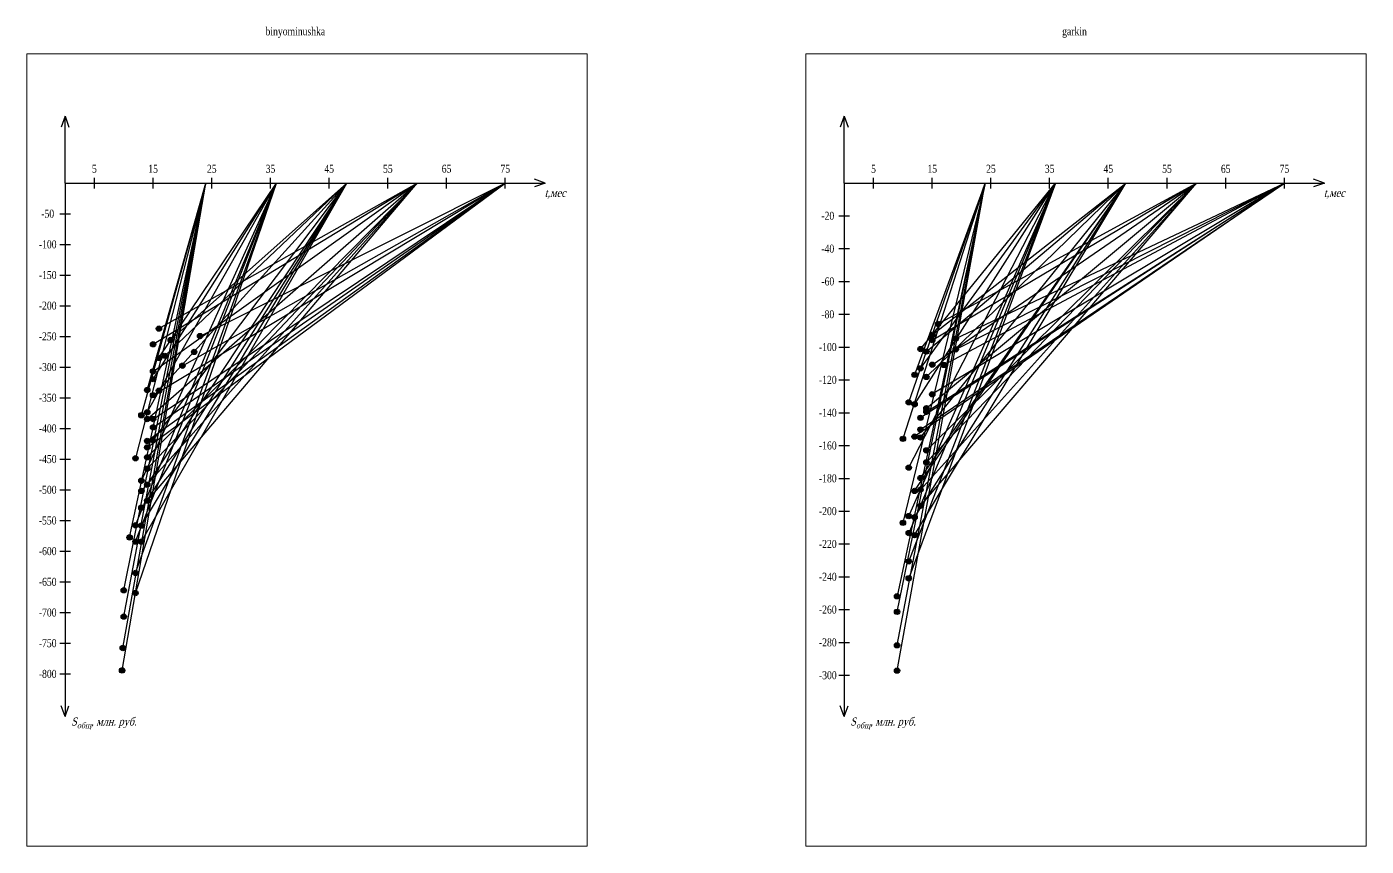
# Model space of a CAD drawing. Header units: millimetres. Extents: x -180 to 58926, y -10791 to 13515.
# Drawn here: x 53905 to 58926, y 3384 to 6455 of the extents above; entities that cross this region are included whole.
import ezdxf

# ---------------------------------------------------------------- set-up
doc = ezdxf.new("R2010")
doc.units = ezdxf.units.MM
for name, color, linetype, lineweight in [('basic', 95, 'Continuous', 30), ('text', 13, 'Continuous', 20), ('thin', 153, 'Continuous', 18)]:
    doc.layers.add(name, color=color, linetype=linetype, lineweight=lineweight)
doc.styles.add('GOST-2.304_Type-B_shrink', font='', dxfattribs={"width": 0.8})
doc.styles.add('Structures', font='isocpeur.ttf', dxfattribs={"width": 0.85, "oblique": 15})
doc.styles.get('GOST-2.304_Type-B_shrink').set_extended_font_data('GOST Common')

msp = doc.modelspace()

# ---------------------------------------------------------------- hatches: boundary and pattern name
at = {"layer": 'basic'}
h = msp.add_hatch(color=256, dxfattribs=at)
h.dxf.hatch_style = 1
h.paths.add_polyline_path([(54390.839, 5323.702, 1), (54410.839, 5323.702, 1)])
h = msp.add_hatch(color=256, dxfattribs=at)
h.dxf.hatch_style = 1
h.paths.add_polyline_path([(57311.168, 5341.447, 1), (57331.168, 5341.447, 1)])
h = msp.add_hatch(color=256, dxfattribs=at)
h.dxf.hatch_style = 1
h.paths.add_polyline_path([(54368.839, 5265.052, 1), (54388.839, 5265.052, 1)])
h = msp.add_hatch(color=256, dxfattribs=at)
h.dxf.hatch_style = 1
h.paths.add_polyline_path([(54434.839, 5281.447, 1), (54454.839, 5281.447, 1)])
h = msp.add_hatch(color=256, dxfattribs=at)
h.dxf.hatch_style = 1
h.paths.add_polyline_path([(54544.839, 5296.024, 1), (54564.839, 5296.024, 1)])
h = msp.add_hatch(color=256, dxfattribs=at)
h.dxf.hatch_style = 1
h.paths.add_polyline_path([(57289.168, 5300.339, 1), (57309.168, 5300.339, 1)])
h = msp.add_hatch(color=256, dxfattribs=at)
h.dxf.hatch_style = 1
h.paths.add_polyline_path([(57289.168, 5280.751, 1), (57309.168, 5280.751, 1)])
h = msp.add_hatch(color=256, dxfattribs=at)
h.dxf.hatch_style = 1
h.paths.add_polyline_path([(57377.168, 5286.339, 1), (57397.168, 5286.339, 1)])
h = msp.add_hatch(color=256, dxfattribs=at)
h.dxf.hatch_style = 1
h.paths.add_polyline_path([(54390.839, 5213.805, 1), (54410.839, 5213.805, 1)])
h = msp.add_hatch(color=256, dxfattribs=at)
h.dxf.hatch_style = 1
h.paths.add_polyline_path([(54412.839, 5221.696, 1), (54432.839, 5221.696, 1)])
h = msp.add_hatch(color=256, dxfattribs=at)
h.dxf.hatch_style = 1
h.paths.add_polyline_path([(54522.839, 5236.267, 1), (54542.839, 5236.267, 1)])
h = msp.add_hatch(color=256, dxfattribs=at)
h.dxf.hatch_style = 1
h.paths.add_polyline_path([(57245.168, 5247.303, 1), (57265.168, 5247.303, 1)])
h = msp.add_hatch(color=256, dxfattribs=at)
h.dxf.hatch_style = 1
h.paths.add_polyline_path([(57267.168, 5237.842, 1), (57287.168, 5237.842, 1)])
h = msp.add_hatch(color=256, dxfattribs=at)
h.dxf.hatch_style = 1
h.paths.add_polyline_path([(57377.168, 5246.092, 1), (57397.168, 5246.092, 1)])
h = msp.add_hatch(color=256, dxfattribs=at)
h.dxf.hatch_style = 1
h.paths.add_polyline_path([(54368.839, 5163.244, 1), (54388.839, 5163.244, 1)])
h = msp.add_hatch(color=256, dxfattribs=at)
h.dxf.hatch_style = 1
h.paths.add_polyline_path([(54478.839, 5184.731, 1), (54498.839, 5184.731, 1)])
h = msp.add_hatch(color=256, dxfattribs=at)
h.dxf.hatch_style = 1
h.paths.add_polyline_path([(57245.168, 5174.565, 1), (57265.168, 5174.565, 1)])
h = msp.add_hatch(color=256, dxfattribs=at)
h.dxf.hatch_style = 1
h.paths.add_polyline_path([(57289.168, 5188.511, 1), (57309.168, 5188.511, 1)])
h = msp.add_hatch(color=256, dxfattribs=at)
h.dxf.hatch_style = 1
h.paths.add_polyline_path([(57333.168, 5187.644, 1), (57353.168, 5187.644, 1)])
h = msp.add_hatch(color=256, dxfattribs=at)
h.dxf.hatch_style = 1
h.paths.add_polyline_path([(54368.839, 5134.24, 1), (54388.839, 5134.24, 1)])
h = msp.add_hatch(color=256, dxfattribs=at)
h.dxf.hatch_style = 1
h.paths.add_polyline_path([(57223.168, 5150.582, 1), (57243.168, 5150.582, 1)])
h = msp.add_hatch(color=256, dxfattribs=at)
h.dxf.hatch_style = 1
h.paths.add_polyline_path([(57267.168, 5142.65, 1), (57287.168, 5142.65, 1)])
h = msp.add_hatch(color=256, dxfattribs=at)
h.dxf.hatch_style = 1
h.paths.add_polyline_path([(54346.839, 5093.607, 1), (54366.839, 5093.607, 1)])
h = msp.add_hatch(color=256, dxfattribs=at)
h.dxf.hatch_style = 1
h.paths.add_polyline_path([(54368.839, 5074.229, 1), (54388.839, 5074.229, 1)])
h = msp.add_hatch(color=256, dxfattribs=at)
h.dxf.hatch_style = 1
h.paths.add_polyline_path([(54390.839, 5091.375, 1), (54410.839, 5091.375, 1)])
h = msp.add_hatch(color=256, dxfattribs=at)
h.dxf.hatch_style = 1
h.paths.add_polyline_path([(57289.168, 5077.447, 1), (57309.168, 5077.447, 1)])
h = msp.add_hatch(color=256, dxfattribs=at)
h.dxf.hatch_style = 1
h.paths.add_polyline_path([(57201.168, 5047.545, 1), (57221.168, 5047.545, 1)])
h = msp.add_hatch(color=256, dxfattribs=at)
h.dxf.hatch_style = 1
h.paths.add_polyline_path([(57223.168, 5039.65, 1), (57243.168, 5039.65, 1)])
h = msp.add_hatch(color=256, dxfattribs=at)
h.dxf.hatch_style = 1
h.paths.add_polyline_path([(57267.168, 5025.174, 1), (57287.168, 5025.174, 1)])
h = msp.add_hatch(color=256, dxfattribs=at)
h.dxf.hatch_style = 1
h.paths.add_polyline_path([(57267.168, 5012.369, 1), (57287.168, 5012.369, 1)])
h = msp.add_hatch(color=256, dxfattribs=at)
h.dxf.hatch_style = 1
h.paths.add_polyline_path([(54324.839, 4999.158, 1), (54344.839, 4999.158, 1)])
h = msp.add_hatch(color=256, dxfattribs=at)
h.dxf.hatch_style = 1
h.paths.add_polyline_path([(54346.839, 5010.328, 1), (54366.839, 5010.328, 1)])
h = msp.add_hatch(color=256, dxfattribs=at)
h.dxf.hatch_style = 1
h.paths.add_polyline_path([(54346.839, 4984.766, 1), (54366.839, 4984.766, 1)])
h = msp.add_hatch(color=256, dxfattribs=at)
h.dxf.hatch_style = 1
h.paths.add_polyline_path([(54368.839, 4984.67, 1), (54388.839, 4984.67, 1)])
h = msp.add_hatch(color=256, dxfattribs=at)
h.dxf.hatch_style = 1
h.paths.add_polyline_path([(57245.168, 4989.495, 1), (57265.168, 4989.495, 1)])
h = msp.add_hatch(color=256, dxfattribs=at)
h.dxf.hatch_style = 1
h.paths.add_polyline_path([(54368.839, 4953.642, 1), (54388.839, 4953.642, 1)])
h = msp.add_hatch(color=256, dxfattribs=at)
h.dxf.hatch_style = 1
h.paths.add_polyline_path([(57179.168, 4910.477, 1), (57199.168, 4910.477, 1)])
h = msp.add_hatch(color=256, dxfattribs=at)
h.dxf.hatch_style = 1
h.paths.add_polyline_path([(57223.168, 4918.898, 1), (57243.168, 4918.898, 1)])
h = msp.add_hatch(color=256, dxfattribs=at)
h.dxf.hatch_style = 1
h.paths.add_polyline_path([(57245.168, 4945.447, 1), (57265.168, 4945.447, 1)])
h = msp.add_hatch(color=256, dxfattribs=at)
h.dxf.hatch_style = 1
h.paths.add_polyline_path([(57245.168, 4915.593, 1), (57265.168, 4915.593, 1)])
h = msp.add_hatch(color=256, dxfattribs=at)
h.dxf.hatch_style = 1
h.paths.add_polyline_path([(54346.839, 4902.785, 1), (54366.839, 4902.785, 1)])
h = msp.add_hatch(color=256, dxfattribs=at)
h.dxf.hatch_style = 1
h.paths.add_polyline_path([(54346.839, 4878.548, 1), (54366.839, 4878.548, 1)])
h = msp.add_hatch(color=256, dxfattribs=at)
h.dxf.hatch_style = 1
h.paths.add_polyline_path([(54368.839, 4905.157, 1), (54388.839, 4905.157, 1)])
h = msp.add_hatch(color=256, dxfattribs=at)
h.dxf.hatch_style = 1
h.paths.add_polyline_path([(57267.168, 4867.183, 1), (57287.168, 4867.183, 1)])
h = msp.add_hatch(color=256, dxfattribs=at)
h.dxf.hatch_style = 1
h.paths.add_polyline_path([(54302.839, 4837.706, 1), (54322.839, 4837.706, 1)])
h = msp.add_hatch(color=256, dxfattribs=at)
h.dxf.hatch_style = 1
h.paths.add_polyline_path([(54346.839, 4841.3, 1), (54366.839, 4841.3, 1)])
h = msp.add_hatch(color=256, dxfattribs=at)
h.dxf.hatch_style = 1
h.paths.add_polyline_path([(57267.168, 4822.933, 1), (57287.168, 4822.933, 1)])
h = msp.add_hatch(color=256, dxfattribs=at)
h.dxf.hatch_style = 1
h.paths.add_polyline_path([(54346.839, 4798.454, 1), (54366.839, 4798.454, 1)])
h = msp.add_hatch(color=256, dxfattribs=at)
h.dxf.hatch_style = 1
h.paths.add_polyline_path([(57201.168, 4802.587, 1), (57221.168, 4802.587, 1)])
h = msp.add_hatch(color=256, dxfattribs=at)
h.dxf.hatch_style = 1
h.paths.add_polyline_path([(57245.168, 4763.508, 1), (57265.168, 4763.508, 1)])
h = msp.add_hatch(color=256, dxfattribs=at)
h.dxf.hatch_style = 1
h.paths.add_polyline_path([(54324.839, 4753.75, 1), (54344.839, 4753.75, 1)])
h = msp.add_hatch(color=256, dxfattribs=at)
h.dxf.hatch_style = 1
h.paths.add_polyline_path([(54324.839, 4715.223, 1), (54344.839, 4715.223, 1)])
h = msp.add_hatch(color=256, dxfattribs=at)
h.dxf.hatch_style = 1
h.paths.add_polyline_path([(54346.839, 4738.754, 1), (54366.839, 4738.754, 1)])
h = msp.add_hatch(color=256, dxfattribs=at)
h.dxf.hatch_style = 1
h.paths.add_polyline_path([(57223.168, 4715.25, 1), (57243.168, 4715.25, 1)])
h = msp.add_hatch(color=256, dxfattribs=at)
h.dxf.hatch_style = 1
h.paths.add_polyline_path([(57245.168, 4720.051, 1), (57265.168, 4720.051, 1)])
h = msp.add_hatch(color=256, dxfattribs=at)
h.dxf.hatch_style = 1
h.paths.add_polyline_path([(54346.839, 4679.056, 1), (54366.839, 4679.056, 1)])
h = msp.add_hatch(color=256, dxfattribs=at)
h.dxf.hatch_style = 1
h.paths.add_polyline_path([(57245.168, 4659.7, 1), (57265.168, 4659.7, 1)])
h = msp.add_hatch(color=256, dxfattribs=at)
h.dxf.hatch_style = 1
h.paths.add_polyline_path([(54324.839, 4652.195, 1), (54344.839, 4652.195, 1)])
h = msp.add_hatch(color=256, dxfattribs=at)
h.dxf.hatch_style = 1
h.paths.add_polyline_path([(57201.168, 4620.966, 1), (57221.168, 4620.966, 1)])
h = msp.add_hatch(color=256, dxfattribs=at)
h.dxf.hatch_style = 1
h.paths.add_polyline_path([(57223.168, 4616.054, 1), (57243.168, 4616.054, 1)])
h = msp.add_hatch(color=256, dxfattribs=at)
h.dxf.hatch_style = 1
h.paths.add_polyline_path([(54302.839, 4586.624, 1), (54322.839, 4586.624, 1)])
h = msp.add_hatch(color=256, dxfattribs=at)
h.dxf.hatch_style = 1
h.paths.add_polyline_path([(54324.839, 4585.253, 1), (54344.839, 4585.253, 1)])
h = msp.add_hatch(color=256, dxfattribs=at)
h.dxf.hatch_style = 1
h.paths.add_polyline_path([(57179.168, 4595.909, 1), (57199.168, 4595.909, 1)])
h = msp.add_hatch(color=256, dxfattribs=at)
h.dxf.hatch_style = 1
h.paths.add_polyline_path([(54280.839, 4540.988, 1), (54300.839, 4540.988, 1)])
h = msp.add_hatch(color=256, dxfattribs=at)
h.dxf.hatch_style = 1
h.paths.add_polyline_path([(54302.839, 4525.447, 1), (54322.839, 4525.447, 1)])
h = msp.add_hatch(color=256, dxfattribs=at)
h.dxf.hatch_style = 1
h.paths.add_polyline_path([(54324.839, 4525.447, 1), (54344.839, 4525.447, 1)])
h = msp.add_hatch(color=256, dxfattribs=at)
h.dxf.hatch_style = 1
h.paths.add_polyline_path([(57201.168, 4557.269, 1), (57221.168, 4557.269, 1)])
h = msp.add_hatch(color=256, dxfattribs=at)
h.dxf.hatch_style = 1
h.paths.add_polyline_path([(57223.168, 4549.447, 1), (57243.168, 4549.447, 1)])
h = msp.add_hatch(color=256, dxfattribs=at)
h.dxf.hatch_style = 1
h.paths.add_polyline_path([(54302.839, 4407.985, 1), (54322.839, 4407.985, 1)])
h = msp.add_hatch(color=256, dxfattribs=at)
h.dxf.hatch_style = 1
h.paths.add_polyline_path([(57201.168, 4451.296, 1), (57221.168, 4451.296, 1)])
h = msp.add_hatch(color=256, dxfattribs=at)
h.dxf.hatch_style = 1
h.paths.add_polyline_path([(57201.168, 4388.213, 1), (57221.168, 4388.213, 1)])
h = msp.add_hatch(color=256, dxfattribs=at)
h.dxf.hatch_style = 1
h.paths.add_polyline_path([(54258.839, 4343.199, 1), (54278.839, 4343.199, 1)])
h = msp.add_hatch(color=256, dxfattribs=at)
h.dxf.hatch_style = 1
h.paths.add_polyline_path([(54302.839, 4332.655, 1), (54322.839, 4332.655, 1)])
h = msp.add_hatch(color=256, dxfattribs=at)
h.dxf.hatch_style = 1
h.paths.add_polyline_path([(57157.168, 4320.471, 1), (57177.168, 4320.471, 1)])
h = msp.add_hatch(color=256, dxfattribs=at)
h.dxf.hatch_style = 1
h.paths.add_polyline_path([(57157.168, 4262.117, 1), (57177.168, 4262.117, 1)])
h = msp.add_hatch(color=256, dxfattribs=at)
h.dxf.hatch_style = 1
h.paths.add_polyline_path([(54258.839, 4244.496, 1), (54278.839, 4244.496, 1)])
h = msp.add_hatch(color=256, dxfattribs=at)
h.dxf.hatch_style = 1
h.paths.add_polyline_path([(54255.074, 4126.455, 1), (54275.074, 4126.455, 1)])
h = msp.add_hatch(color=256, dxfattribs=at)
h.dxf.hatch_style = 1
h.paths.add_polyline_path([(57157.168, 4136.975, 1), (57177.168, 4136.975, 1)])
h = msp.add_hatch(color=256, dxfattribs=at)
h.dxf.hatch_style = 1
h.paths.add_polyline_path([(54252.799, 4042.455, 1), (54272.799, 4042.455, 1)])
h = msp.add_hatch(color=256, dxfattribs=at)
h.dxf.hatch_style = 1
h.paths.add_polyline_path([(57157.168, 4041.835, 1), (57177.168, 4041.835, 1)])

# ---------------------------------------------------------------- linework, layer by layer
for p, q in [((54048.839, 6119.447), (54034.251, 6078.843)), ((54048.839, 5869.447), (54048.839, 6119.447)), ((54048.839, 6119.447), (54063.426, 6078.843)), ((56969.168, 6119.447), (56954.581, 6078.843)), ((56969.168, 5869.447), (56969.168, 6119.447)), ((56969.168, 6119.447), (56983.755, 6078.843)), ((54158.839, 5849.447), (54158.839, 5889.447)), ((54378.839, 5849.447), (54378.839, 5889.447)), ((54598.839, 5849.447), (54598.839, 5889.447)), ((54818.839, 5849.447), (54818.839, 5889.447)), ((55038.839, 5849.447), (55038.839, 5889.447)), ((55258.839, 5849.447), (55258.839, 5889.447)), ((55478.839, 5849.447), (55478.839, 5889.447)), ((55698.839, 5849.447), (55698.839, 5889.447)), ((55848.839, 5869.447), (55808.235, 5884.034)), ((57079.168, 5849.447), (57079.168, 5889.447)), ((57299.168, 5849.447), (57299.168, 5889.447)), ((57519.168, 5849.447), (57519.168, 5889.447)), ((57739.168, 5849.447), (57739.168, 5889.447)), ((57959.168, 5849.447), (57959.168, 5889.447)), ((58179.168, 5849.447), (58179.168, 5889.447)), ((58399.168, 5849.447), (58399.168, 5889.447)), ((58619.168, 5849.447), (58619.168, 5889.447)), ((58769.168, 5869.447), (58728.564, 5884.034)), ((54048.839, 5869.447), (55848.839, 5869.447)), ((54048.839, 5869.447), (54048.839, 3869.447)), ((54262.799, 4042.455), (54576.839, 5869.447)), ((54265.074, 4126.455), (54576.839, 5869.447)), ((54268.839, 4244.496), (54576.839, 5869.447)), ((54268.839, 4343.199), (54576.839, 5869.447)), ((54290.839, 4540.988), (54576.839, 5869.447)), ((54576.839, 5869.447), (54312.839, 4837.706)), ((54312.839, 4586.624), (54840.839, 5869.447)), ((54312.839, 4407.985), (54840.839, 5869.447)), ((54312.839, 4525.447), (54840.839, 5869.447)), ((54312.839, 4332.655), (54840.839, 5869.447)), ((54334.839, 4999.158), (54576.839, 5869.447)), ((54334.839, 4753.75), (54840.839, 5869.447)), ((54334.839, 4585.253), (55104.839, 5869.447)), ((54334.839, 4525.447), (55104.839, 5869.447)), ((54334.839, 4715.223), (55368.839, 5869.447)), ((54334.839, 4652.195), (55368.839, 5869.447)), ((54356.839, 4902.785), (55698.839, 5869.447)), ((54356.839, 4878.548), (55698.839, 5869.447)), ((54356.839, 5093.607), (54576.839, 5869.447)), ((54356.839, 5010.328), (54840.839, 5869.447)), ((54356.839, 4679.056), (55104.839, 5869.447)), ((54356.839, 4738.754), (55104.839, 5869.447)), ((54356.839, 4984.766), (55368.839, 5869.447)), ((54356.839, 4798.454), (55368.839, 5869.447)), ((54356.839, 4841.3), (55368.839, 5869.447)), ((54378.839, 5074.229), (55698.839, 5869.447)), ((54378.839, 4953.642), (55698.839, 5869.447)), ((54378.839, 4984.67), (55698.839, 5869.447)), ((54378.839, 5134.24), (54840.839, 5869.447)), ((54378.839, 4905.157), (55104.839, 5869.447)), ((54378.839, 5265.052), (55368.839, 5869.447)), ((54378.839, 5163.244), (55368.839, 5869.447)), ((54400.839, 5213.805), (54840.839, 5869.447)), ((54400.839, 5091.375), (55104.839, 5869.447)), ((54400.839, 5323.702), (55368.839, 5869.447)), ((54422.839, 5221.696), (55104.839, 5869.447)), ((54444.839, 5281.447), (55104.839, 5869.447)), ((54488.839, 5184.731), (55698.839, 5869.447)), ((54554.839, 5296.024), (55698.839, 5869.447)), ((55848.839, 5869.447), (55808.235, 5854.859)), ((56969.168, 5869.447), (58769.168, 5869.447)), ((56969.168, 5869.447), (56969.168, 3869.447)), ((57167.168, 4136.975), (57497.168, 5869.447)), ((57167.168, 4262.117), (57497.168, 5869.447)), ((57497.168, 5869.447), (57167.168, 4320.471)), ((57167.168, 4041.835), (57497.168, 5869.447)), ((57497.168, 5869.447), (57189.168, 4595.909)), ((57497.168, 5869.447), (57189.168, 4910.477)), ((57211.168, 5047.545), (57497.168, 5869.447)), ((57211.168, 4802.587), (57761.168, 5869.447)), ((57211.168, 4620.966), (57761.168, 5869.447)), ((57761.168, 5869.447), (57211.168, 4557.269)), ((57211.168, 4451.296), (57761.168, 5869.447)), ((57761.168, 5869.447), (57211.168, 4388.213)), ((58619.168, 5869.447), (57233.168, 4918.898)), ((57497.168, 5869.447), (57233.168, 5150.582)), ((57233.168, 5039.65), (57761.168, 5869.447)), ((57233.168, 4715.25), (58025.168, 5869.447)), ((57233.168, 4616.054), (58025.168, 5869.447)), ((57233.168, 4549.447), (58025.168, 5869.447)), ((58619.168, 5869.447), (57255.168, 4989.495)), ((57255.168, 4945.447), (58619.168, 5869.447)), ((57255.168, 5174.565), (57761.168, 5869.447)), ((57255.168, 5247.303), (57761.168, 5869.447)), ((57255.168, 4915.593), (58025.168, 5869.447)), ((57255.168, 4763.508), (58025.168, 5869.447)), ((57255.168, 4720.051), (58289.168, 5869.447)), ((57255.168, 4659.7), (58289.168, 5869.447)), ((57277.168, 5012.369), (58619.168, 5869.447)), ((57277.168, 5142.65), (58025.168, 5869.447)), ((57277.168, 5237.842), (58025.168, 5869.447)), ((57277.168, 5025.174), (58289.168, 5869.447)), ((57277.168, 4822.933), (58289.168, 5869.447)), ((57277.168, 4867.183), (58289.168, 5869.447)), ((58619.168, 5869.447), (57299.168, 5077.447)), ((57299.168, 5300.339), (58025.168, 5869.447)), ((57299.168, 5188.511), (58289.168, 5869.447)), ((57299.168, 5280.751), (58289.168, 5869.447)), ((57321.168, 5341.447), (58289.168, 5869.447)), ((57343.168, 5187.644), (58619.168, 5869.447)), ((57387.168, 5286.339), (58619.168, 5869.447)), ((58619.168, 5869.447), (57387.168, 5246.092)), ((58769.168, 5869.447), (58728.564, 5854.859)), ((54028.839, 5754.447), (54068.839, 5754.447)), ((56949.168, 5746.447), (56989.168, 5746.447)), ((54028.839, 5639.447), (54068.839, 5639.447)), ((56949.168, 5623.447), (56989.168, 5623.447)), ((54028.839, 5524.447), (54068.839, 5524.447)), ((56949.168, 5500.447), (56989.168, 5500.447)), ((54028.839, 5409.447), (54068.839, 5409.447)), ((56949.168, 5377.447), (56989.168, 5377.447)), ((54028.839, 5294.447), (54068.839, 5294.447)), ((56949.168, 5254.447), (56989.168, 5254.447)), ((54028.839, 5179.447), (54068.839, 5179.447)), ((56949.168, 5131.447), (56989.168, 5131.447)), ((54028.839, 5064.447), (54068.839, 5064.447)), ((56949.168, 5008.447), (56989.168, 5008.447)), ((54028.839, 4949.447), (54068.839, 4949.447)), ((56949.168, 4885.447), (56989.168, 4885.447)), ((54028.839, 4834.447), (54068.839, 4834.447)), ((54028.839, 4719.447), (54068.839, 4719.447)), ((56949.168, 4762.447), (56989.168, 4762.447)), ((56949.168, 4639.447), (56989.168, 4639.447)), ((54028.839, 4604.447), (54068.839, 4604.447)), ((54028.839, 4489.447), (54068.839, 4489.447)), ((56949.168, 4516.447), (56989.168, 4516.447)), ((54028.839, 4374.447), (54068.839, 4374.447)), ((56949.168, 4393.447), (56989.168, 4393.447)), ((56949.168, 4270.447), (56989.168, 4270.447)), ((54028.839, 4259.447), (54068.839, 4259.447)), ((54028.839, 4144.447), (54068.839, 4144.447)), ((56949.168, 4147.447), (56989.168, 4147.447)), ((54028.839, 4029.447), (54068.839, 4029.447)), ((56949.168, 4024.447), (56989.168, 4024.447)), ((54048.839, 3869.447), (54034.251, 3910.051)), ((54048.839, 3869.447), (54063.426, 3910.051)), ((56969.168, 3869.447), (56954.581, 3910.051)), ((56969.168, 3869.447), (56983.755, 3910.051))]:
    msp.add_line(p, q, dxfattribs=at)
for centre in [(54400.839, 5323.702), (57321.168, 5341.447), (54378.839, 5265.052), (54444.839, 5281.447), (54554.839, 5296.024), (57299.168, 5300.339), (57299.168, 5280.751), (57387.168, 5286.339), (54400.839, 5213.805), (54422.839, 5221.696), (54532.839, 5236.267), (57255.168, 5247.303), (57277.168, 5237.842), (57387.168, 5246.092), (54378.839, 5163.244), (54488.839, 5184.731), (57255.168, 5174.565), (57299.168, 5188.511), (57343.168, 5187.644), (54378.839, 5134.24), (57233.168, 5150.582), (57277.168, 5142.65), (54356.839, 5093.607), (54378.839, 5074.229), (54400.839, 5091.375), (57299.168, 5077.447), (57211.168, 5047.545), (57233.168, 5039.65), (57277.168, 5025.174), (57277.168, 5012.369), (54334.839, 4999.158), (54356.839, 5010.328), (54356.839, 4984.766), (54378.839, 4984.67), (57255.168, 4989.495), (54378.839, 4953.642), (57189.168, 4910.477), (57233.168, 4918.898), (57255.168, 4945.447), (57255.168, 4915.593), (54356.839, 4902.785), (54356.839, 4878.548), (54378.839, 4905.157), (57277.168, 4867.183), (54312.839, 4837.706), (54356.839, 4841.3), (57277.168, 4822.933), (54356.839, 4798.454), (57211.168, 4802.587), (57255.168, 4763.508), (54334.839, 4753.75), (54334.839, 4715.223), (54356.839, 4738.754), (57233.168, 4715.25), (57255.168, 4720.051), (54356.839, 4679.056), (57255.168, 4659.7), (54334.839, 4652.195), (57211.168, 4620.966), (57233.168, 4616.054), (54312.839, 4586.624), (54334.839, 4585.253), (57189.168, 4595.909), (54290.839, 4540.988), (54312.839, 4525.447), (54334.839, 4525.447), (57211.168, 4557.269), (57233.168, 4549.447), (54312.839, 4407.985), (57211.168, 4451.296), (57211.168, 4388.213), (54268.839, 4343.199), (54312.839, 4332.655), (57167.168, 4320.471), (57167.168, 4262.117), (54268.839, 4244.496), (54265.074, 4126.455), (57167.168, 4136.975), (54262.799, 4042.455), (57167.168, 4041.835)]:
    msp.add_circle(centre, 10, dxfattribs=at)
at = {"layer": 'thin'}
for p, q in [((53905.481, 6353.68), (56005.481, 6353.68)), ((53905.481, 3383.68), (53905.481, 6353.68)), ((56005.481, 6353.68), (56005.481, 3383.68)), ((56825.81, 6353.68), (58925.81, 6353.68)), ((56825.81, 3383.68), (56825.81, 6353.68)), ((58925.81, 6353.68), (58925.81, 3383.68)), ((56005.481, 3383.68), (53905.481, 3383.68)), ((58925.81, 3383.68), (56825.81, 3383.68))]:
    msp.add_line(p, q, dxfattribs=at)

# ---------------------------------------------------------------- texts
at = {"layer": 'text', "char_height": 30, "attachment_point": 5, "style": 'GOST-2.304_Type-B_shrink'}
for s, insert in [('{\\fTimes New Roman|b0|i0|c0|p18;binyominushka}', (54912.112, 6433.343)), ('{\\fTimes New Roman|b0|i0|c0|p18;garkin}', (57832.441, 6433.343)), ('{\\fTimes New Roman|b0|i0|c204|p18;5}', (54158.839, 5922.653)), ('{\\fTimes New Roman|b0|i0|c204|p18;15}', (54378.839, 5922.653)), ('{\\fTimes New Roman|b0|i0|c204|p18;25}', (54598.839, 5922.653)), ('{\\fTimes New Roman|b0|i0|c204|p18;35}', (54818.839, 5922.653)), ('{\\fTimes New Roman|b0|i0|c204|p18;45}', (55038.839, 5922.653)), ('{\\fTimes New Roman|b0|i0|c204|p18;55}', (55258.839, 5922.653)), ('{\\fTimes New Roman|b0|i0|c204|p18;65}', (55478.839, 5922.653)), ('{\\fTimes New Roman|b0|i0|c204|p18;75}', (55698.839, 5922.653)), ('{\\fTimes New Roman|b0|i0|c204|p18;5}', (57079.168, 5922.653)), ('{\\fTimes New Roman|b0|i0|c204|p18;15}', (57299.168, 5922.653)), ('{\\fTimes New Roman|b0|i0|c204|p18;25}', (57519.168, 5922.653)), ('{\\fTimes New Roman|b0|i0|c204|p18;35}', (57739.168, 5922.653)), ('{\\fTimes New Roman|b0|i0|c204|p18;45}', (57959.168, 5922.653)), ('{\\fTimes New Roman|b0|i0|c204|p18;55}', (58179.168, 5922.653)), ('{\\fTimes New Roman|b0|i0|c204|p18;65}', (58399.168, 5922.653)), ('{\\fTimes New Roman|b0|i0|c204|p18;75}', (58619.168, 5922.653)), ('{\\fTimes New Roman|b0|i0|c204|p18;-\\fTimes New Roman|b0|i0|c0|p18;5\\fTimes New Roman|b0|i0|c204|p18;0}', (53983.829, 5754.447)), ('{\\fTimes New Roman|b0|i0|c204|p18;-\\fTimes New Roman|b0|i0|c0|p18;2\\fTimes New Roman|b0|i0|c204|p18;0}', (56907.808, 5746.447)), ('{\\fTimes New Roman|b0|i0|c204|p18;-\\fTimes New Roman|b0|i0|c0|p18;10\\fTimes New Roman|b0|i0|c204|p18;0}', (53983.829, 5639.447)), ('{\\fTimes New Roman|b0|i0|c204|p18;-\\fTimes New Roman|b0|i0|c0|p18;4\\fTimes New Roman|b0|i0|c204|p18;0}', (56907.808, 5623.447)), ('{\\fTimes New Roman|b0|i0|c204|p18;-\\fTimes New Roman|b0|i0|c0|p18;15\\fTimes New Roman|b0|i0|c204|p18;0}', (53983.829, 5524.447)), ('{\\fTimes New Roman|b0|i0|c204|p18;-\\fTimes New Roman|b0|i0|c0|p18;6\\fTimes New Roman|b0|i0|c204|p18;0}', (56907.808, 5500.447)), ('{\\fTimes New Roman|b0|i0|c204|p18;-\\fTimes New Roman|b0|i0|c0|p18;20\\fTimes New Roman|b0|i0|c204|p18;0}', (53983.829, 5409.447)), ('{\\fTimes New Roman|b0|i0|c204|p18;-\\fTimes New Roman|b0|i0|c0|p18;8\\fTimes New Roman|b0|i0|c204|p18;0}', (56907.808, 5377.447)), ('{\\fTimes New Roman|b0|i0|c204|p18;-\\fTimes New Roman|b0|i0|c0|p18;25\\fTimes New Roman|b0|i0|c204|p18;0}', (53983.829, 5294.447)), ('{\\fTimes New Roman|b0|i0|c204|p18;-\\fTimes New Roman|b0|i0|c0|p18;10\\fTimes New Roman|b0|i0|c204|p18;0}', (56907.808, 5254.447)), ('{\\fTimes New Roman|b0|i0|c204|p18;-\\fTimes New Roman|b0|i0|c0|p18;30\\fTimes New Roman|b0|i0|c204|p18;0}', (53983.829, 5179.447)), ('{\\fTimes New Roman|b0|i0|c204|p18;-\\fTimes New Roman|b0|i0|c0|p18;12\\fTimes New Roman|b0|i0|c204|p18;0}', (56907.808, 5131.447)), ('{\\fTimes New Roman|b0|i0|c204|p18;-\\fTimes New Roman|b0|i0|c0|p18;35\\fTimes New Roman|b0|i0|c204|p18;0}', (53983.829, 5064.447)), ('{\\fTimes New Roman|b0|i0|c204|p18;-\\fTimes New Roman|b0|i0|c0|p18;14\\fTimes New Roman|b0|i0|c204|p18;0}', (56907.808, 5008.447)), ('{\\fTimes New Roman|b0|i0|c204|p18;-\\fTimes New Roman|b0|i0|c0|p18;40\\fTimes New Roman|b0|i0|c204|p18;0}', (53983.829, 4949.447)), ('{\\fTimes New Roman|b0|i0|c204|p18;-\\fTimes New Roman|b0|i0|c0|p18;16\\fTimes New Roman|b0|i0|c204|p18;0}', (56907.808, 4885.447)), ('{\\fTimes New Roman|b0|i0|c204|p18;-\\fTimes New Roman|b0|i0|c0|p18;45\\fTimes New Roman|b0|i0|c204|p18;0}', (53983.829, 4834.447)), ('{\\fTimes New Roman|b0|i0|c204|p18;-\\fTimes New Roman|b0|i0|c0|p18;18\\fTimes New Roman|b0|i0|c204|p18;0}', (56907.808, 4762.447)), ('{\\fTimes New Roman|b0|i0|c204|p18;-\\fTimes New Roman|b0|i0|c0|p18;50\\fTimes New Roman|b0|i0|c204|p18;0}', (53983.829, 4719.447)), ('{\\fTimes New Roman|b0|i0|c204|p18;-\\fTimes New Roman|b0|i0|c0|p18;55\\fTimes New Roman|b0|i0|c204|p18;0}', (53983.829, 4604.447)), ('{\\fTimes New Roman|b0|i0|c204|p18;-\\fTimes New Roman|b0|i0|c0|p18;20\\fTimes New Roman|b0|i0|c204|p18;0}', (56907.808, 4639.447)), ('{\\fTimes New Roman|b0|i0|c204|p18;-\\fTimes New Roman|b0|i0|c0|p18;22\\fTimes New Roman|b0|i0|c204|p18;0}', (56907.808, 4516.447)), ('{\\fTimes New Roman|b0|i0|c204|p18;-\\fTimes New Roman|b0|i0|c0|p18;60\\fTimes New Roman|b0|i0|c204|p18;0}', (53983.829, 4489.447)), ('{\\fTimes New Roman|b0|i0|c204|p18;-\\fTimes New Roman|b0|i0|c0|p18;65\\fTimes New Roman|b0|i0|c204|p18;0}', (53983.829, 4374.447)), ('{\\fTimes New Roman|b0|i0|c204|p18;-\\fTimes New Roman|b0|i0|c0|p18;24\\fTimes New Roman|b0|i0|c204|p18;0}', (56907.808, 4393.447)), ('{\\fTimes New Roman|b0|i0|c204|p18;-\\fTimes New Roman|b0|i0|c0|p18;70\\fTimes New Roman|b0|i0|c204|p18;0}', (53983.829, 4259.447)), ('{\\fTimes New Roman|b0|i0|c204|p18;-\\fTimes New Roman|b0|i0|c0|p18;26\\fTimes New Roman|b0|i0|c204|p18;0}', (56907.808, 4270.447)), ('{\\fTimes New Roman|b0|i0|c204|p18;-\\fTimes New Roman|b0|i0|c0|p18;75\\fTimes New Roman|b0|i0|c204|p18;0}', (53983.829, 4144.447)), ('{\\fTimes New Roman|b0|i0|c204|p18;-\\fTimes New Roman|b0|i0|c0|p18;28\\fTimes New Roman|b0|i0|c204|p18;0}', (56907.808, 4147.447)), ('{\\fTimes New Roman|b0|i0|c204|p18;-\\fTimes New Roman|b0|i0|c0|p18;80\\fTimes New Roman|b0|i0|c204|p18;0}', (53983.829, 4029.447)), ('{\\fTimes New Roman|b0|i0|c204|p18;-\\fTimes New Roman|b0|i0|c0|p18;30\\fTimes New Roman|b0|i0|c204|p18;0}', (56907.808, 4024.447))]:
    msp.add_mtext_dynamic_manual_height_columns(s, width=30, gutter_width=125, heights=[0], dxfattribs=dict(at, insert=insert))
at = {"layer": 'text', "char_height": 30, "attachment_point": 5, "style": 'Structures'}
for s, insert, width in [('{\\fTimes New Roman|b0|i0|c0|p18;t,\\fTimes New Roman|b0|i0|c204|p18;мес}', (55886.223, 5829.112), 118.5502), ('{\\fTimes New Roman|b0|i0|c0|p18;t,\\fTimes New Roman|b0|i0|c204|p18;мес}', (58806.553, 5829.112), 118.5502), ('\\A1;{\\fTimes New Roman|b0|i0|c0|p18;S\\fTimes New Roman|b0|i0|c204|p18;\\H0.7x;\\S^ общ;\\fTimes New Roman|b0|i0|c0|p18;\\H1.42857x;,\\fTimes New Roman|b0|i0|c204|p18; млн. руб.}', (54194.682, 3845.982), 265.29858), ('\\A1;{\\fTimes New Roman|b0|i0|c0|p18;S\\fTimes New Roman|b0|i0|c204|p18;\\H0.7x;\\S^ общ;\\fTimes New Roman|b0|i0|c0|p18;\\H1.42857x;,\\fTimes New Roman|b0|i0|c204|p18; млн. руб.}', (57115.012, 3845.982), 265.29858)]:
    msp.add_mtext(s, dxfattribs=dict(at, insert=insert, width=width))

doc.saveas('drawing.dxf')
